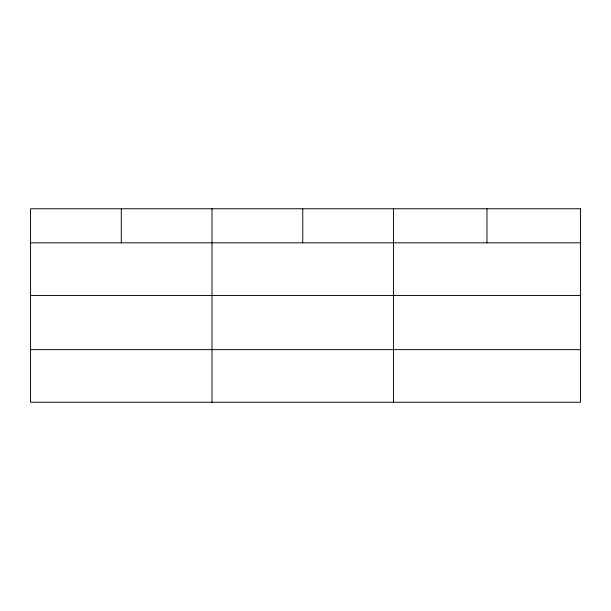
<?xml version="1.0" encoding="UTF-8"?>
<svg xmlns="http://www.w3.org/2000/svg" width="611" height="611" viewBox="0 0 611 611"><rect width="100%" height="100%" fill="white"/><g stroke="black" fill="none" stroke-linecap="round" stroke-linejoin="round"><path stroke-width="0.92" d="M30.55 242.827L580.45 242.827M30.55 295.434L580.45 295.434M30.55 349.637L580.45 349.637M486.967 208.756L486.967 242.827M393.484 208.756L393.484 402.244M302.75 208.756L302.75 242.827M212.017 208.756L212.017 402.244M121.284 208.756L121.284 242.827M580.45 208.756L30.55 208.756L30.55 402.244L580.45 402.244L580.45 208.756"/></g></svg>
